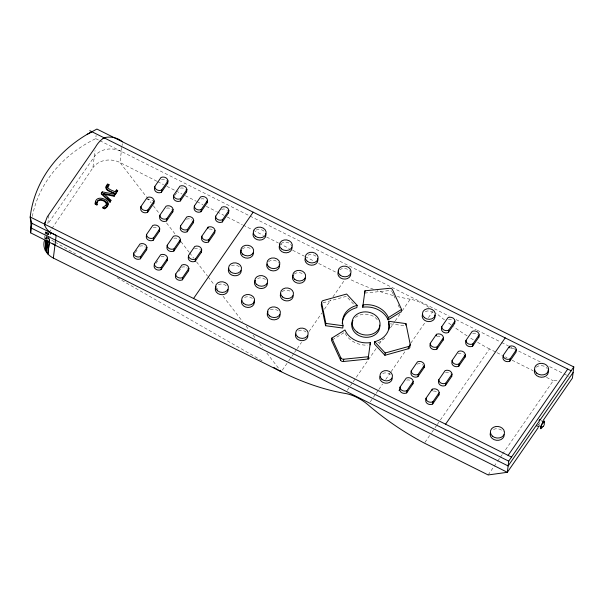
<?xml version="1.0" encoding="UTF-8"?>
<svg xmlns="http://www.w3.org/2000/svg" width="604" height="604" viewBox="0 0 604 604"><rect width="100%" height="100%" fill="white"/><g stroke="black" fill="none" stroke-linecap="round" stroke-linejoin="round"><path stroke-width="0.45" stroke-dasharray="3.02 2.27" d="M46.229 233.725L46.266 231.951M45.859 239.441L46.055 234.843M46.093 233.922L46.168 232.079M45.995 239.244L46.1 237.372M47.195 234.594L47.437 230.841M48.116 239.229L48.463 235.696M48.546 234.813L48.894 231.272M46.538 239.259L46.923 235.515M47.021 234.578L47.21 232.706M47.852 240.415L48.373 235.847M48.479 234.933L48.69 233.099M46.78 239.282L47.014 237.41A18.49 15.206 7.1 0 0 49.49 240.921L50.041 236.239M49.46 240.905L49.687 239.033M44.447 238.89L44.794 236.088M44.915 235.152L45.376 231.423M46.531 234.246L46.765 232.381M48.894 215.266L47.807 223.978L94.262 156.723A19.955 16.406 7.1 0 1 121.328 151.415L449.308 316.232M32.352 216.391A142.076 116.806 7.1 0 1 95.719 138.641L96.111 135.432M51.952 228.486L92.888 167.776L95.024 150.63M121.827 147.406L119.954 162.468L146.447 196.844M122.061 145.549L122.295 143.692M46.704 236.27L48.803 233.159M49.332 232.381L51.431 229.263M135.326 252.623L137.757 249.097M175.001 195.183L178.12 190.675M155.96 263.427L158.882 259.199M178.739 271.536L180.687 268.712M282.31 370.192L288.176 361.698M288.704 360.92L291.377 357.062M291.906 356.292L294.042 353.204M294.578 352.426L296.707 349.339M297.243 348.568L301.509 342.392M308.976 331.581L321.781 313.046M324.446 309.188L330.849 299.916M332.978 296.828L344.718 279.841M347.27 390.335L349.935 386.477M350.471 385.699L352.608 382.611M353.136 381.841L355.809 377.983M356.337 377.206L376.609 347.866M379.274 344.001L382.475 339.373M390.478 327.783L394.744 321.607M395.273 320.837L401.675 311.573M402.211 310.796L410.214 299.214A29.505 15.44 34.6 0 1 429.044 307.444M370.282 401.811L372.947 397.953M373.483 397.183L375.613 394.087M376.149 393.317L378.278 390.229M378.814 389.459L382.551 384.053M385.752 379.418L390.546 372.472M391.082 371.694L405.48 350.849M410.818 343.125L425.216 322.272M428.417 317.644L432.691 311.468M424.929 442.37L431.331 433.106M431.86 432.336L434.533 428.47M435.061 427.7L436.662 425.382M437.198 424.612L439.863 420.746M440.399 419.976L489.466 348.931L496.178 352.283M488.153 474.948L497.22 461.818M497.756 461.048L499.886 457.96M500.422 457.19L502.022 454.872M502.558 454.095L553.226 380.739L558.708 379.984M538.806 426.741L539.87 425.201M332.298 339.931L344.688 332.253A21.978 18.067 7.1 0 0 367.459 345.148M323.012 302.823L346.341 296.33L354.374 304.967M364.68 293.091L389.323 290.599A2.582 2.122 7.1 0 1 391.815 291.4M390.297 323.827L404.756 325.775M537.794 425.797L539.274 426.515M95.719 138.641L99.018 140.287M99.849 140.702L121.328 151.415M497.016 352.698L502.052 355.212M505.405 356.881L507.088 357.719M512.116 360.233L533.09 370.697M546.514 377.387L553.226 380.739M541.652 420.92L543.947 422.068M537.243 425.797L538.776 426.56M456.058 319.622L476.292 329.792M477.137 330.214L500.746 342.075M501.584 342.506L508.334 345.888M509.172 346.318L541.214 362.415M549.648 366.651L563.139 373.431M563.977 373.853L569.036 376.398M156.844 181.215L119.954 162.468A19.955 16.406 7.1 0 0 92.888 167.776M157.682 181.645L163.548 184.628M166.9 186.334L175.288 190.592M176.126 191.015L181.993 194.005M185.345 195.704L196.247 201.245M197.085 201.676L202.952 204.658M206.304 206.357L216.368 211.476M217.206 211.898L223.91 215.311M227.263 217.01L242.355 224.68M243.193 225.111L252.419 229.799M253.257 230.222L263.314 235.333M266.666 237.04L278.406 243.004M279.244 243.435L289.308 248.546M292.661 250.252L304.393 256.217M305.231 256.647L314.457 261.328M318.648 263.465L337.092 272.834M541.38 420.701L542.822 421.486M54.345 241.728L46.183 237.047A18.49 15.206 7.1 0 0 45.149 238.814M55.16 242.196L75.56 253.884M79.645 256.224L82.091 257.629M117.191 277.734L262.468 360.981M147.029 197.591L151.06 202.823M153.363 205.813L159.124 213.287M166.613 223.004L175.824 234.964M181.011 241.691L189.075 252.155M189.648 252.902L193.688 258.135M196.564 261.872L207.512 276.073M208.086 276.821L214.42 285.035M216.723 288.025L217.878 289.52M223.065 296.247L242.649 321.66M246.1 326.145L249.558 330.63M253.016 335.114L255.892 338.852M259.35 343.336L262.808 347.821M266.84 353.053L279.516 369.489M392.275 292.072L393.446 294.631M393.838 295.484L395.794 299.75M398.134 304.869L400.09 309.142M489.466 348.931A162.068 84.802 34.6 0 1 476.805 341.856M473.325 339.773A162.068 84.802 34.6 0 1 469.867 337.636M467.119 335.892A162.068 84.802 34.6 0 1 453.627 326.719M450.992 324.801A162.068 84.802 34.6 0 1 447.081 321.879M444.499 319.894A162.068 84.802 34.6 0 1 436.088 313.121M410.214 299.214A160.792 84.13 34.6 0 1 397.387 296.572M393.023 295.462A160.792 84.13 34.6 0 1 377.296 290.637M373.446 289.263A160.792 84.13 34.6 0 1 349.414 279.048M45.693 233.537A18.49 15.206 7.1 0 1 45.489 231.536M539.946 422.558A4.304 0.966 -63.5 0 1 538.383 425.405M537.854 426.107A4.304 0.966 -63.5 0 1 537.379 426.59M538.866 424.129A3.163 0.71 -63.5 0 1 538.458 424.763M536.261 367.179A7.067 5.806 7.1 0 1 547.367 368.682M493.544 429.399A7.067 5.806 7.1 0 1 503.215 431.784M510.637 348.229A4.621 3.798 7.1 0 1 514.955 349.641M472.653 333.393A4.621 3.798 7.1 0 1 477.734 334.661M458.096 353.672A4.621 3.798 7.1 0 1 463.328 354.201M445.503 372.698A4.621 3.798 7.1 0 1 450.592 373.959M433.446 391.113A4.621 3.798 7.1 0 1 437.764 392.524M448.447 319.667A4.621 3.798 7.1 0 1 452.955 320.452M436.934 336.337A4.621 3.798 7.1 0 1 441.441 337.123M417.183 364.137A4.621 3.798 7.1 0 1 422.989 365.148M406.688 380.12A4.621 3.798 7.1 0 1 411.203 380.905M425.291 311.558A6.478 5.33 7.1 0 1 434.163 313.748M382.74 373.476A6.267 5.149 7.1 0 1 390.305 374.495M384.823 337.968A21.978 18.067 7.1 0 1 381.237 341.018M380.55 341.449A21.978 18.067 7.1 0 1 377.606 342.929M355.484 317.47A14.043 11.544 7.1 0 1 378.497 321.441M298.444 330.969A6.267 5.149 7.1 0 1 306.009 331.989M339.674 269.86A6.478 5.33 7.1 0 1 349.867 271.234M308.078 255.16A6.478 5.33 7.1 0 1 315.892 256.217M294.261 274.057A6.478 5.33 7.1 0 1 303.404 274.299M282.091 291.679A6.478 5.33 7.1 0 1 291.234 291.921M270.335 309.799A6.478 5.33 7.1 0 1 279.199 311.989M280.966 243.578A6.478 5.33 7.1 0 1 291.83 246.258M268.478 261.66A6.478 5.33 7.1 0 1 278.671 263.034M257.629 278.474A6.478 5.33 7.1 0 1 266.5 280.656M244.552 297.402A6.478 5.33 7.1 0 1 252.366 298.459M231.453 265.737A6.478 5.33 7.1 0 1 239.275 266.787M218.376 284.673A6.478 5.33 7.1 0 1 227.247 286.855M242.31 248.931A6.478 5.33 7.1 0 1 251.445 249.165M256.119 230.033A6.478 5.33 7.1 0 1 264.982 232.223M194.488 248.735A4.621 3.798 7.1 0 1 199.056 248.878M199.713 249.271A4.621 3.798 7.1 0 1 200.286 249.746M209.286 229.059A4.621 3.798 7.1 0 1 213.605 230.471M221.63 209.437A4.621 3.798 7.1 0 1 226.198 209.573M226.862 209.966A4.621 3.798 7.1 0 1 227.436 210.449M181.661 267.3A4.621 3.798 7.1 0 1 187.466 268.312M161.064 256.828A4.621 3.798 7.1 0 1 166.145 258.089M186.485 219.244A4.621 3.798 7.1 0 1 192.283 220.249M201.034 198.965A4.621 3.798 7.1 0 1 206.115 200.226M173.884 238.263A4.621 3.798 7.1 0 1 178.973 239.524M166.561 208.184A4.621 3.798 7.1 0 1 171.649 209.452M153.25 227.459A4.621 3.798 7.1 0 1 157.757 228.244M139.705 246.281A4.621 3.798 7.1 0 1 145.511 247.285M180.392 188.161A4.621 3.798 7.1 0 1 185.481 189.422M161.457 179.494A4.621 3.798 7.1 0 1 167.014 181.306M146.908 199.773A4.621 3.798 7.1 0 1 152.714 200.785"/><path stroke-width="0.91" d="M107.285 187.995L109.113 184.764L107.746 184.084C101.895 188.826 112.427 192.412 115.636 193.514L115.545 194.246C113.393 192.027 103.699 191.325 106.387 186.243M45.813 240.362L45.383 250.486L46.546 241.147M45.942 240.181L45.383 250.486L46.44 240.196M96.844 204.318L96.927 204.975L95.221 204.122L95.659 201.849M95.221 204.122C94.481 191.725 116.444 201.638 104.635 208.04C99.887 207.134 110.63 204.93 105.406 201.472C102.876 198.701 96.406 198.52 96.761 203.54M47.852 240.415L46.485 252.298L47.882 241.094M50.26 234.36L50.487 232.495A16.225 13.341 7.1 0 1 44.711 225.111L44.469 224.114L47.308 216.821L95.455 147.142A34.247 28.154 7.1 0 1 103.11 138.429L104.069 137.803M538.27 427.511L507.337 472.305L30.638 232.85L31.838 223.261L30.2 216.995A147.723 121.449 7.1 0 1 87.218 134.299L91.929 131.748M87.218 134.299L96.912 129.052L573.8 366.938L508.727 461.146L507.337 472.305L488.153 474.948L424.393 443.14A162.068 84.802 34.6 0 1 368.146 404.899A29.505 15.44 34.6 0 0 345.141 393.423A160.792 84.13 34.6 0 1 281.238 371.732L53.348 258.059L56.172 235.401L50.487 232.495M96.927 204.975L96.859 202.808M103.563 194.194L103.654 193.454L110.94 200.309L110.034 202.219L101.321 193.869L101.412 193.137L102.272 191.891L115.1 194.284L114.156 196.255L104.447 194.36M102.272 191.891L101.321 193.869M107.769 202.997C108.78 205.443 106.704 207.859 104.545 208.773L102.816 207.912L102.974 207.081M104.545 208.773L104.635 208.04M107.746 184.084L106.968 185.526M110.034 202.219L110.94 200.309M114.156 196.255L115.1 194.284M115.545 194.246L117.697 190.532L116.549 189.958L115.621 191.913M133.756 253.008L133.476 255.303A4.47 3.669 7.1 0 0 135.764 258.746A4.47 3.669 7.1 0 0 140.415 258.769L146.644 249.739L146.931 247.444A4.621 3.798 7.1 0 0 139.992 243.986L133.756 253.008A4.47 3.669 7.1 0 0 136.051 256.451A4.47 3.669 7.1 0 0 140.694 256.474L146.931 247.444M140.958 206.508L140.679 208.795A4.47 3.669 7.1 0 0 142.967 212.238A4.47 3.669 7.1 0 0 147.61 212.261L153.846 203.231L154.133 200.936A4.621 3.798 7.1 0 0 147.195 197.478L140.958 206.508A4.47 3.669 7.1 0 0 143.254 209.943A4.47 3.669 7.1 0 0 147.897 209.966L154.133 200.936M140.415 258.769L140.694 256.474M147.61 212.261L147.897 209.966M146.583 234.45L146.296 236.745A4.47 3.669 7.1 0 0 148.584 240.181A4.47 3.669 7.1 0 0 153.235 240.203L159.471 231.173L159.75 228.886A4.621 3.798 7.1 0 0 152.82 225.42L146.583 234.45A4.47 3.669 7.1 0 0 148.871 237.885A4.47 3.669 7.1 0 0 153.522 237.908L159.75 228.886M154.79 186.477L154.503 188.773A4.47 3.669 7.1 0 0 156.798 192.215A4.47 3.669 7.1 0 0 161.442 192.238L167.678 183.208L167.965 180.913A4.621 3.798 7.1 0 0 161.026 177.455L154.79 186.477A4.47 3.669 7.1 0 0 157.085 189.92A4.47 3.669 7.1 0 0 161.729 189.943L167.965 180.913M153.235 240.203L153.522 237.908M161.442 192.238L161.729 189.943M159.894 215.175L159.607 217.463A4.47 3.669 7.1 0 0 161.902 220.905A4.47 3.669 7.1 0 0 166.545 220.928L172.782 211.898L173.069 209.611A4.621 3.798 7.1 0 0 166.13 206.145L159.894 215.175A4.47 3.669 7.1 0 0 162.182 218.61A4.47 3.669 7.1 0 0 166.832 218.633L173.069 209.611M154.398 263.812L154.111 266.107A4.47 3.669 7.1 0 0 156.398 269.543A4.47 3.669 7.1 0 0 161.049 269.565L167.285 260.543L167.572 258.248A4.621 3.798 7.1 0 0 160.634 254.79L154.398 263.812A4.47 3.669 7.1 0 0 156.685 267.255A4.47 3.669 7.1 0 0 161.336 267.278L167.572 258.248M166.545 220.928L166.832 218.633M161.049 269.565L161.336 267.278M167.217 245.254L166.93 247.542A4.47 3.669 7.1 0 0 169.218 250.985A4.47 3.669 7.1 0 0 173.869 251.007L180.105 241.977L180.392 239.682A4.621 3.798 7.1 0 0 173.454 236.224L167.217 245.254A4.47 3.669 7.1 0 0 169.505 248.689A4.47 3.669 7.1 0 0 174.156 248.712L180.392 239.682M173.726 195.145L173.439 197.44A4.47 3.669 7.1 0 0 175.734 200.883A4.47 3.669 7.1 0 0 180.377 200.906L186.613 191.876L186.9 189.581A4.621 3.798 7.1 0 0 179.962 186.123L173.726 195.145A4.47 3.669 7.1 0 0 176.013 198.588A4.47 3.669 7.1 0 0 180.664 198.61L186.9 189.581M173.869 251.007L174.156 248.712M180.377 200.906L180.664 198.61M180.536 225.972L180.249 228.267A4.47 3.669 7.1 0 0 182.536 231.702A4.47 3.669 7.1 0 0 187.187 231.732L193.416 222.702L193.703 220.407A4.621 3.798 7.1 0 0 186.764 216.949L180.536 225.972A4.47 3.669 7.1 0 0 182.823 229.414A4.47 3.669 7.1 0 0 187.474 229.437L193.703 220.407M175.711 274.035L175.432 276.33A4.47 3.669 7.1 0 0 177.719 279.765A4.47 3.669 7.1 0 0 182.37 279.788L188.599 270.758L188.886 268.47A4.621 3.798 7.1 0 0 181.947 265.005L175.711 274.035A4.47 3.669 7.1 0 0 178.006 277.47A4.47 3.669 7.1 0 0 182.65 277.493L188.886 268.47M187.187 231.732L187.474 229.437M182.37 279.788L182.65 277.493M194.367 205.949L194.08 208.244A4.47 3.669 7.1 0 0 196.368 211.679A4.47 3.669 7.1 0 0 201.019 211.702L207.248 202.68L207.534 200.385A4.621 3.798 7.1 0 0 200.596 196.927L194.367 205.949A4.47 3.669 7.1 0 0 196.655 209.392A4.47 3.669 7.1 0 0 201.298 209.414L207.534 200.385M188.539 255.469L188.252 257.765A4.47 3.669 7.1 0 0 190.539 261.2A4.47 3.669 7.1 0 0 195.19 261.222L201.426 252.2L201.706 249.905A4.621 3.798 7.1 0 0 194.767 246.447L188.539 255.469A4.47 3.669 7.1 0 0 190.826 258.912A4.47 3.669 7.1 0 0 195.477 258.935L201.706 249.905M201.019 211.702L201.298 209.414M195.19 261.222L195.477 258.935M201.849 236.194L201.562 238.489A4.47 3.669 7.1 0 0 203.858 241.925A4.47 3.669 7.1 0 0 208.501 241.947L214.737 232.925L215.024 230.63A4.621 3.798 7.1 0 0 208.086 227.172L201.849 236.194A4.47 3.669 7.1 0 0 204.137 239.637A4.47 3.669 7.1 0 0 208.788 239.66L215.024 230.63M207.897 228.697L208.086 227.172M208.501 241.947L208.788 239.66M215.681 216.172L215.394 218.467A4.47 3.669 7.1 0 0 217.689 221.902A4.47 3.669 7.1 0 0 222.332 221.925L228.569 212.902L228.856 210.607A4.621 3.798 7.1 0 0 221.917 207.142L215.681 216.172A4.47 3.669 7.1 0 0 217.969 219.607A4.47 3.669 7.1 0 0 222.619 219.629L228.856 210.607M222.332 221.925L222.619 219.629M357.138 305.33A21.978 18.067 7.1 0 0 343.042 325.737L342.755 328.032L325.586 325.722L321.381 305.194L321.66 302.898A2.582 2.122 7.1 0 1 323.299 300.528L346.628 294.035L357.138 305.33L356.851 307.625A21.978 18.067 7.1 0 0 342.249 323.668M325.586 325.722L325.873 323.427L321.66 302.898M331.815 338.119L331.528 340.407L340.513 360.044A2.582 2.122 7.1 0 0 343.457 361.509L368.1 359.018L370.35 342.619A21.978 18.067 7.1 0 1 344.975 329.958L331.815 338.119L340.799 357.749L340.513 360.044M343.457 361.509L343.744 359.221A2.582 2.122 7.1 0 1 340.799 357.749M362.717 307.202L363.004 304.907A21.978 18.067 7.1 0 1 388.38 317.568L401.547 309.407L392.562 289.777A2.582 2.122 7.1 0 0 389.61 288.304L364.967 290.796L362.717 307.202A21.978 18.067 7.1 0 1 388.1 319.856L401.26 311.702L401.547 309.407M364.68 293.091L364.967 290.796M368.1 359.018L368.387 356.73L343.744 359.221M370.063 344.914L370.35 342.619M374.684 341.698L374.397 343.993L384.907 355.288L408.229 348.795A2.582 2.122 7.1 0 0 409.867 346.424L410.154 344.129L405.948 323.601L388.772 321.29A21.978 18.067 7.1 0 1 374.684 341.698L385.193 352.993L384.907 355.288M388.1 319.856L388.38 317.568M388.772 321.29L388.493 323.585A21.978 18.067 7.1 0 1 388.878 329.391M405.752 325.126L405.948 323.601M399.735 389.399L400.022 387.104L406.258 378.081A4.621 3.798 7.1 0 1 413.196 381.539L412.909 383.834L406.673 392.857A4.47 3.669 7.1 0 1 402.03 392.834A4.47 3.669 7.1 0 1 399.735 389.399L399.01 390.456M408.229 348.795L408.515 346.5A2.582 2.122 7.1 0 0 410.154 344.129M406.673 392.857L406.96 390.569L413.196 381.539M411.233 370.871L410.954 373.166A4.47 3.669 7.1 0 0 413.242 376.602A4.47 3.669 7.1 0 0 417.892 376.624L424.121 367.594L424.408 365.307A4.621 3.798 7.1 0 0 417.47 361.841L411.233 370.871A4.47 3.669 7.1 0 0 413.529 374.306A4.47 3.669 7.1 0 0 418.172 374.329L424.408 365.307M417.892 376.624L418.172 374.329M430.259 343.329L429.98 345.616A4.47 3.669 7.1 0 0 432.268 349.059A4.47 3.669 7.1 0 0 436.911 349.082L443.147 340.052L443.434 337.757A4.621 3.798 7.1 0 0 436.496 334.299L430.259 343.329A4.47 3.669 7.1 0 0 432.555 346.764A4.47 3.669 7.1 0 0 437.198 346.787L443.434 337.757M426.016 398.247L425.729 400.535A4.47 3.669 7.1 0 0 428.017 403.978A4.47 3.669 7.1 0 0 432.668 404.001L438.904 394.971L439.184 392.675A4.621 3.798 7.1 0 0 432.245 389.218L426.016 398.247A4.47 3.669 7.1 0 0 428.304 401.683A4.47 3.669 7.1 0 0 432.955 401.705L439.184 392.675M436.307 335.832L436.496 334.299M436.911 349.082L437.198 346.787M432.056 390.75L432.245 389.218M441.773 326.658L441.494 328.946A4.47 3.669 7.1 0 0 443.781 332.389A4.47 3.669 7.1 0 0 448.432 332.411L454.661 323.382L454.948 321.094A4.621 3.798 7.1 0 0 448.009 317.628L441.773 326.658A4.47 3.669 7.1 0 0 444.068 330.094A4.47 3.669 7.1 0 0 448.712 330.116L454.948 321.094M432.668 404.001L432.955 401.705M438.836 379.682L438.549 381.977A4.47 3.669 7.1 0 0 440.837 385.412A4.47 3.669 7.1 0 0 445.488 385.435L451.724 376.413L452.011 374.118A4.621 3.798 7.1 0 0 445.072 370.652L438.836 379.682A4.47 3.669 7.1 0 0 441.124 383.117A4.47 3.669 7.1 0 0 445.775 383.14L452.011 374.118M448.432 332.411L448.712 330.116M445.488 385.435L445.775 383.14M452.147 360.407L451.868 362.702A4.47 3.669 7.1 0 0 454.155 366.137A4.47 3.669 7.1 0 0 458.806 366.16L465.035 357.13L465.322 354.842A4.621 3.798 7.1 0 0 458.383 351.377L452.147 360.407A4.47 3.669 7.1 0 0 454.442 363.842A4.47 3.669 7.1 0 0 459.085 363.865L465.322 354.842M458.806 366.16L459.085 363.865M465.978 340.384L465.699 342.672A4.47 3.669 7.1 0 0 467.987 346.115A4.47 3.669 7.1 0 0 472.638 346.137L478.866 337.108L479.153 334.82A4.621 3.798 7.1 0 0 472.215 331.354L465.978 340.384A4.47 3.669 7.1 0 0 468.274 343.819A4.47 3.669 7.1 0 0 472.917 343.842L479.153 334.82M472.638 346.137L472.917 343.842M503.2 355.363L502.921 357.659A4.47 3.669 7.1 0 0 505.208 361.094A4.47 3.669 7.1 0 0 509.859 361.117L516.088 352.087L516.375 349.799A4.621 3.798 7.1 0 0 509.436 346.334L503.2 355.363A4.47 3.669 7.1 0 0 505.495 358.799A4.47 3.669 7.1 0 0 510.138 358.821L516.375 349.799M509.248 347.866L509.436 346.334M509.859 361.117L510.138 358.821M573.8 366.938L572.411 378.096L543.072 420.565M44.711 225.111L45.157 222.174M96.904 202.589C98.535 197.636 108.229 201.283 106.093 205.934M109.067 184.824C103.948 188.003 112.956 190.796 115.288 191.793L116.549 189.958M97.078 204.152L95.311 203.389M102.816 207.912L103.571 207.64M115.636 193.514L117.697 190.532M193.559 298.482L253.174 212.178M445.578 424.197L505.193 337.885M508.107 455.386L567.715 369.082M573.105 372.517L508.13 465.941L31.242 228.055L30.2 216.995L511.528 457.092M543.336 426.454L544.393 424.431M543.426 426.401L542.951 426.688M103.11 138.429L105.625 137.425A17.531 14.413 7.1 0 1 112.435 137.327L114.677 137.78A17.531 14.413 7.1 0 1 122.521 141.827M385.193 352.993L408.515 346.5M325.873 323.427L343.042 325.737M103.654 193.454L114.247 195.522M89.815 130.69L571.142 370.788M31.838 223.261L508.727 461.146M273.899 367.526L281.238 371.732L280.09 370.237M107.535 197.931L110.185 200.422M101.412 193.137L110.124 201.487M53.348 258.059A18.49 15.206 7.1 0 1 44.417 240.679M54.979 244.99A18.49 15.206 7.1 0 1 52.948 243.827M30.638 232.85A142.076 116.806 7.1 0 1 31.015 225.881M536.601 425.994A4.304 0.966 -63.5 0 1 536.745 425.261M538.987 420.543A4.304 0.966 -63.5 0 1 539.984 419.365M542.203 427.315A4.304 0.966 -63.5 0 1 540.505 427.436A4.304 0.966 -63.5 0 1 543.502 421.569A4.304 0.966 -63.5 0 1 544.159 423.487M542.286 426.673A3.163 0.71 -63.5 0 1 540.995 426.937A3.163 0.71 -63.5 0 1 542.988 422.74A3.163 0.71 -63.5 0 1 543.932 423.2M548.1 370.101A7.067 5.806 7.1 0 1 541.441 377.258A7.067 5.806 7.1 0 1 534.487 369.746M504.212 434.721A7.067 5.806 7.1 0 1 496.367 440.286A7.067 5.806 7.1 0 1 490.335 432.849M478.783 336.451A4.621 3.798 7.1 0 1 478.866 337.108M464.725 355.839A4.621 3.798 7.1 0 1 465.035 357.13M451.407 375.114A4.621 3.798 7.1 0 1 451.724 376.413M438.814 394.314A4.621 3.798 7.1 0 1 438.904 394.971M454.578 322.725A4.621 3.798 7.1 0 1 454.661 323.382M443.057 339.395A4.621 3.798 7.1 0 1 443.147 340.052M423.812 366.303A4.621 3.798 7.1 0 1 424.121 367.594M406.96 390.569A4.47 3.669 7.1 0 1 402.309 390.546A4.47 3.669 7.1 0 1 400.022 387.104M412.819 383.178A4.621 3.798 7.1 0 1 412.909 383.834M434.835 315.054A6.478 5.33 7.1 0 1 428.727 321.615A6.478 5.33 7.1 0 1 422.347 314.722M392.207 378.195A6.267 5.149 7.1 0 1 385.246 383.14A6.267 5.149 7.1 0 1 379.893 376.541M321.381 305.194A2.582 2.122 7.1 0 1 321.645 303.729M379.697 325.118A14.043 11.544 7.1 0 1 363.54 337.092A14.043 11.544 7.1 0 1 352.97 320.513M307.912 335.688A6.267 5.149 7.1 0 1 300.951 340.626A6.267 5.149 7.1 0 1 295.598 334.027M350.788 273.929A6.478 5.33 7.1 0 1 342.755 278.882A6.478 5.33 7.1 0 1 338.67 270.939M317.613 258.655A6.478 5.33 7.1 0 1 311.505 265.216A6.478 5.33 7.1 0 1 305.126 258.331M305.375 278.127A6.478 5.33 7.1 0 1 297.342 283.072A6.478 5.33 7.1 0 1 293.257 275.137M293.197 295.749A6.478 5.33 7.1 0 1 286.002 300.852A6.478 5.33 7.1 0 1 280.467 294.035M280.12 314.684A6.478 5.33 7.1 0 1 272.094 319.629A6.478 5.33 7.1 0 1 268.01 311.694M292.079 247.648A6.478 5.33 7.1 0 1 284.046 252.6A6.478 5.33 7.1 0 1 279.962 244.665M267.413 283.351A6.478 5.33 7.1 0 1 259.388 288.304A6.478 5.33 7.1 0 1 255.303 280.362M279.342 264.341A6.478 5.33 7.1 0 1 273.234 270.902A6.478 5.33 7.1 0 1 266.855 264.016M254.088 300.898A6.478 5.33 7.1 0 1 247.98 307.459A6.478 5.33 7.1 0 1 241.608 300.573M228.161 289.55A6.478 5.33 7.1 0 1 220.135 294.503A6.478 5.33 7.1 0 1 216.051 286.568M241.245 270.622A6.478 5.33 7.1 0 1 234.042 275.726A6.478 5.33 7.1 0 1 228.508 268.901M253.416 252.993A6.478 5.33 7.1 0 1 245.383 257.946A6.478 5.33 7.1 0 1 241.306 250.011M265.654 233.529A6.478 5.33 7.1 0 1 259.546 240.09A6.478 5.33 7.1 0 1 253.174 233.197M188.289 269.467A4.621 3.798 7.1 0 1 188.599 270.758M228.478 212.246A4.621 3.798 7.1 0 1 228.569 212.902M201.336 251.543A4.621 3.798 7.1 0 1 201.426 252.2M193.106 221.404A4.621 3.798 7.1 0 1 193.416 222.702M166.968 259.244A4.621 3.798 7.1 0 1 167.285 260.543M206.938 201.381A4.621 3.798 7.1 0 1 207.248 202.68M179.788 240.679A4.621 3.798 7.1 0 1 180.105 241.977M172.472 210.6A4.621 3.798 7.1 0 1 172.782 211.898M159.154 229.882A4.621 3.798 7.1 0 1 159.471 231.173M146.561 249.082A4.621 3.798 7.1 0 1 146.644 249.739M186.304 190.577A4.621 3.798 7.1 0 1 186.613 191.876M167.587 182.551A4.621 3.798 7.1 0 1 167.678 183.208M153.756 202.574A4.621 3.798 7.1 0 1 153.846 203.231M49.347 241.842L47.859 253.997L49.377 241.857M536.714 373.129A7.067 5.806 7.1 0 0 548.447 370.826A7.067 5.806 7.1 0 0 539.674 363.465A7.067 5.806 7.1 0 0 536.714 373.129M492.554 436.231A7.067 5.806 7.1 0 0 504.287 433.929A7.067 5.806 7.1 0 0 495.522 426.567A7.067 5.806 7.1 0 0 492.554 436.231M424.408 317.636A6.478 5.33 7.1 0 0 435.174 315.522A6.478 5.33 7.1 0 0 427.126 308.772A6.478 5.33 7.1 0 0 424.408 317.636M381.894 379.282A6.267 5.149 7.1 0 0 392.306 377.236A6.267 5.149 7.1 0 0 384.522 370.705A6.267 5.149 7.1 0 0 381.894 379.282M357.206 332.087A14.043 11.544 7.1 0 0 379.878 325.843A14.043 11.544 7.1 0 0 361.049 312.442A14.043 11.544 7.1 0 0 357.206 332.087M297.598 336.768A6.267 5.149 7.1 0 0 308.01 334.729A6.267 5.149 7.1 0 0 300.226 328.198A6.267 5.149 7.1 0 0 297.598 336.768M340.112 275.13A6.478 5.33 7.1 0 0 350.879 273.016A6.478 5.33 7.1 0 0 342.83 266.258A6.478 5.33 7.1 0 0 340.112 275.13M307.194 261.245A6.478 5.33 7.1 0 0 317.953 259.131A6.478 5.33 7.1 0 0 309.905 252.374A6.478 5.33 7.1 0 0 307.194 261.245M294.699 279.32A6.478 5.33 7.1 0 0 305.465 277.213A6.478 5.33 7.1 0 0 297.417 270.456A6.478 5.33 7.1 0 0 294.699 279.32M282.529 296.942A6.478 5.33 7.1 0 0 293.295 294.835A6.478 5.33 7.1 0 0 285.247 288.078A6.478 5.33 7.1 0 0 282.529 296.942M269.452 315.877A6.478 5.33 7.1 0 0 280.218 313.763A6.478 5.33 7.1 0 0 272.17 307.013A6.478 5.33 7.1 0 0 269.452 315.877M281.404 248.848A6.478 5.33 7.1 0 0 292.17 246.734A6.478 5.33 7.1 0 0 284.122 239.984A6.478 5.33 7.1 0 0 281.404 248.848M268.916 266.923A6.478 5.33 7.1 0 0 279.682 264.816A6.478 5.33 7.1 0 0 271.634 258.059A6.478 5.33 7.1 0 0 268.916 266.923M256.745 284.552A6.478 5.33 7.1 0 0 267.512 282.438A6.478 5.33 7.1 0 0 259.463 275.688A6.478 5.33 7.1 0 0 256.745 284.552M243.669 303.48A6.478 5.33 7.1 0 0 254.435 301.373A6.478 5.33 7.1 0 0 246.387 294.616A6.478 5.33 7.1 0 0 243.669 303.48M217.493 290.751A6.478 5.33 7.1 0 0 228.259 288.637A6.478 5.33 7.1 0 0 220.211 281.887A6.478 5.33 7.1 0 0 217.493 290.751M230.569 271.815A6.478 5.33 7.1 0 0 241.336 269.701A6.478 5.33 7.1 0 0 233.287 262.951A6.478 5.33 7.1 0 0 230.569 271.815M242.748 254.193A6.478 5.33 7.1 0 0 253.506 252.079A6.478 5.33 7.1 0 0 245.466 245.33A6.478 5.33 7.1 0 0 242.748 254.193M255.235 236.111A6.478 5.33 7.1 0 0 265.994 233.997A6.478 5.33 7.1 0 0 257.953 227.247A6.478 5.33 7.1 0 0 255.235 236.111"/></g></svg>
